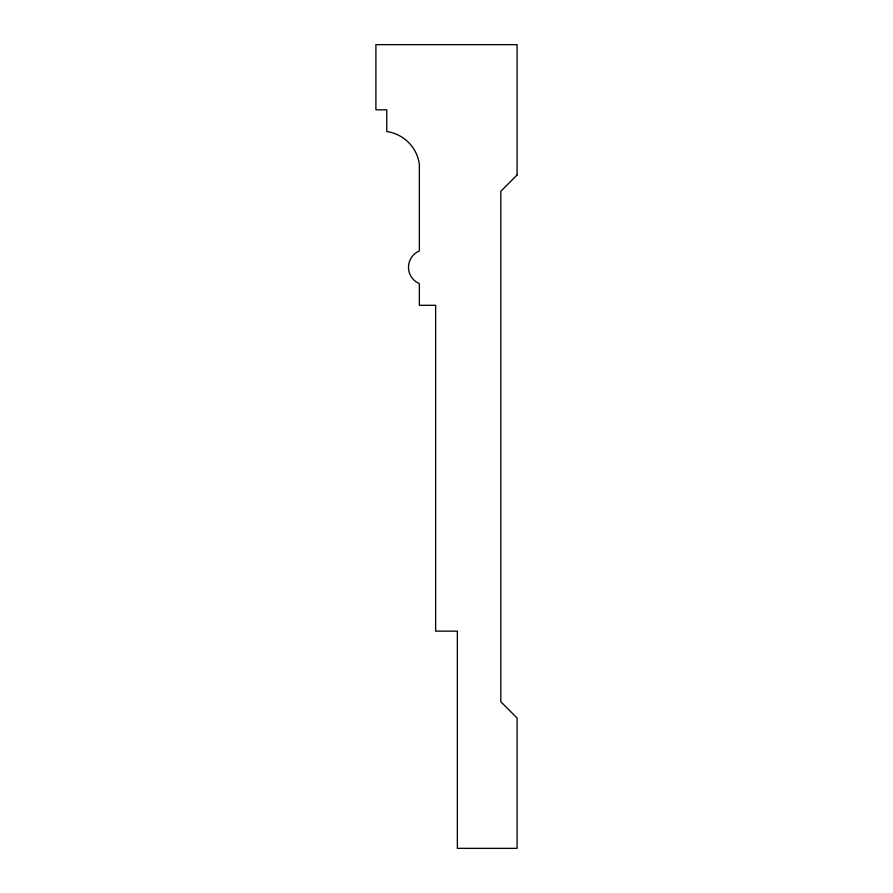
<?xml version="1.0" encoding="UTF-8"?>
<svg xmlns="http://www.w3.org/2000/svg" width="893" height="893" viewBox="0 0 893 893"><rect width="100%" height="100%" fill="white"/><g stroke="black" fill="none" stroke-linecap="round" stroke-linejoin="round"><path stroke-width="1.34" d="M517.092 174.983L500.806 191.269L500.806 701.731L517.092 718.017L517.092 848.35L457.361 848.35L457.361 631.139L435.639 631.139L435.639 305.306L419.353 305.306L419.353 283.583A17.648 17.648 0 0 1 419.353 251L419.353 164.122A38.399 38.399 0 0 0 386.769 131.539L386.769 109.817L375.908 109.817L375.908 44.65L517.092 44.65L517.092 174.983"/></g></svg>
